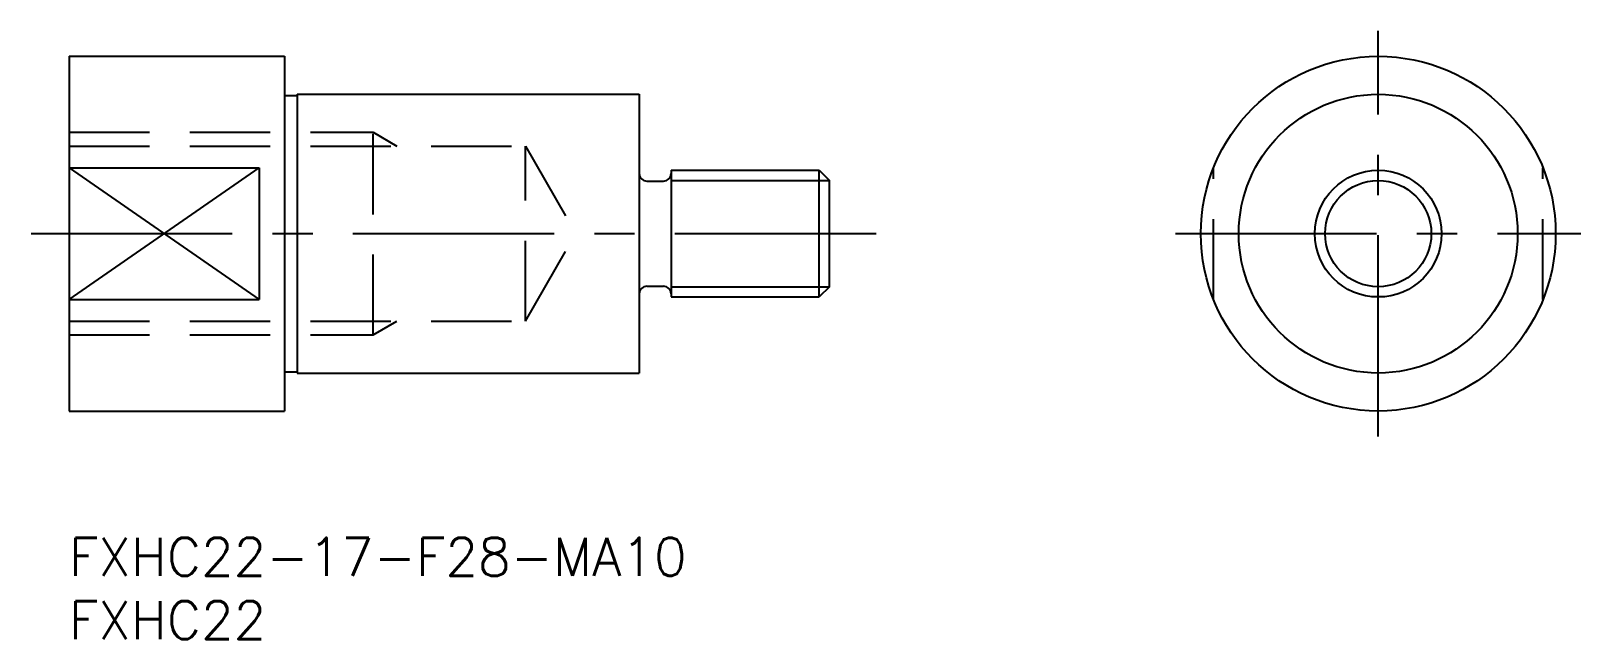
# Model space of a CAD drawing. Extents: x -3 to 119, y -8 to 40.
import ezdxf

# ---------------------------------------------------------------- set-up
doc = ezdxf.new("R2010")
doc.units = 0
doc.header["$LTSCALE"] = 0.5
doc.linetypes.add('CENTER', pattern=[50.8, 31.75, -6.35, 6.35, -6.35])
doc.linetypes.add('DASHED', pattern=[19.05, 12.7, -6.35])
for name, color, linetype in [('MSM_CENTER', 1, 'CENTER'), ('MSM_CONTINUOUS', 7, 'CONTINUOUS'), ('MSM_DASHED', 4, 'DASHED'), ('MSM_NARROW', 5, 'CONTINUOUS'), ('MSM_PART_NUMBER', 7, 'CONTINUOUS')]:
    doc.layers.add(name, color=color, linetype=linetype)
doc.styles.get("Standard").update_dxf_attribs({"font": 'txt.shx', "height": 3, "bigfont": 'bigfont.shx'})

# ---------------------------------------------------------------- blocks, each defined once
blk = doc.blocks.new('*U4')
at = {"layer": 'MSM_PART_NUMBER'}
blk.add_text('FXHC22-17-F28-MA10', height=3, dxfattribs=at).set_placement((0, -3))
blk = doc.blocks.new('*U5')
at = {"layer": 'MSM_PART_NUMBER'}
blk.add_text('FXHC22', height=3, dxfattribs=at).set_placement((0, -8))

msp = doc.modelspace()

# ---------------------------------------------------------------- linework, layer by layer
at = {"layer": 'MSM_CENTER'}
for p, q in [((103.3, 8), (103.3, 40)), ((-3, 24), (66.38, 24)), ((87.3, 24), (119.3, 24))]:
    msp.add_line(p, q, dxfattribs=at)
at = {"layer": 'MSM_CONTINUOUS'}
for p, q in [((0, 38), (0, 10)), ((0, 38), (17, 38)), ((17, 38), (17, 10)), ((17, 34.9), (18, 34.9)), ((18, 35), (45, 35)), ((18, 35), (18, 13)), ((45, 35), (45, 13)), ((0, 29.2), (15, 29.2)), ((15, 29.2), (15, 18.8)), ((45.6, 28.15), (46.9, 28.15)), ((47.5, 29), (59.19, 29)), ((47.5, 29), (47.5, 19)), ((59.19, 19), (59.19, 29)), ((59.19, 29), (60, 28.19)), ((60, 19.81), (60, 28.19)), ((45.6, 19.85), (46.9, 19.85)), ((60, 19.81), (59.19, 19)), ((0, 18.8), (15, 18.8)), ((47.5, 19), (59.19, 19)), ((17, 13.1), (18, 13.1)), ((18, 13), (45, 13)), ((0, 10), (17, 10))]:
    msp.add_line(p, q, dxfattribs=at)
for radius in [14, 11, 5]:
    msp.add_circle((103.3, 24), radius, dxfattribs=at)
for centre, start, end in [((45.6, 28.75), 180, 270), ((46.9, 28.75), 270, 0), ((45.6, 19.25), 90, 180), ((46.9, 19.25), 0, 90)]:
    msp.add_arc(centre, 0.6, start, end, dxfattribs=at)
at = {"layer": 'MSM_DASHED'}
for p, q in [((0, 32), (24, 32)), ((24, 16), (24, 32)), ((24, 32), (25.87, 30.92)), ((0, 30.92), (36.01, 30.92)), ((36.01, 17.08), (36.01, 30.92)), ((36.01, 30.92), (40, 24)), ((90.3, 18.8), (90.3, 29.2)), ((116.3, 18.8), (116.3, 29.2)), ((36.01, 17.08), (40, 24)), ((0, 17.08), (36.01, 17.08)), ((0, 16), (24, 16)), ((24, 16), (25.87, 17.08))]:
    msp.add_line(p, q, dxfattribs=at)
at = {"layer": 'MSM_NARROW'}
for p, q in [((0, 29.2), (15, 18.8)), ((0, 18.8), (15, 29.2)), ((47.5, 28.19), (60, 28.19)), ((47.5, 19.81), (60, 19.81))]:
    msp.add_line(p, q, dxfattribs=at)
msp.add_circle((103.3, 24), 4.19, dxfattribs=at)

# ---------------------------------------------------------------- block references
at = {"layer": 'MSM_CONTINUOUS'}
for name in ['*U4', '*U5']:
    msp.add_blockref(name, (0, 0), dxfattribs=at)

doc.saveas('drawing.dxf')
